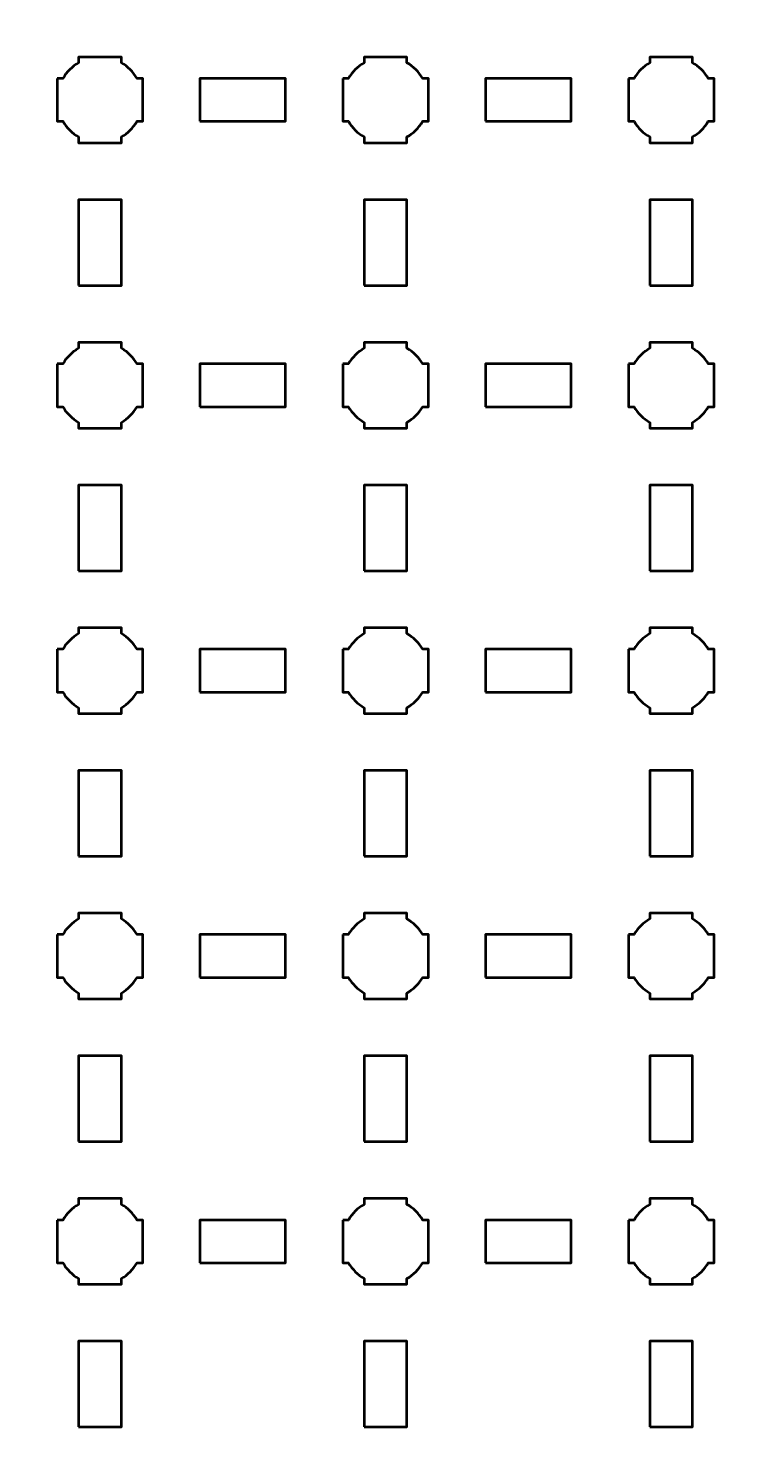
# Model space of a CAD drawing. Header units: centimetres. Extents: x -31.1 to 10.2, y -35.5 to 5.8.
# Drawn here: x -11 to -5.91, y -14.35 to -4.35 of the extents above; entities that cross this region are included whole.
import ezdxf

# ---------------------------------------------------------------- set-up
doc = ezdxf.new("R2010")
doc.units = ezdxf.units.CM
doc.header["$MEASUREMENT"] = 0
doc.layers.add('Layer 1', color=7, linetype='Continuous')

msp = doc.modelspace()

# ---------------------------------------------------------------- linework, layer by layer
at = {"layer": 'Layer 1', "color": 250, "lineweight": 53}
for points in [[(-9.8, -5), (-9.2, -5), (-9.2, -4.7), (-9.8, -4.7), (-9.8, -5)], [(-7.8, -5), (-7.2, -5), (-7.2, -4.7), (-7.8, -4.7), (-7.8, -5)], [(-10.65, -6.15), (-10.35, -6.15), (-10.35, -5.55), (-10.65, -5.55), (-10.65, -6.15)], [(-8.65, -6.15), (-8.35, -6.15), (-8.35, -5.55), (-8.65, -5.55), (-8.65, -6.15)], [(-6.65, -6.15), (-6.35, -6.15), (-6.35, -5.55), (-6.65, -5.55), (-6.65, -6.15)], [(-9.8, -7), (-9.2, -7), (-9.2, -6.7), (-9.8, -6.7), (-9.8, -7)], [(-7.8, -7), (-7.2, -7), (-7.2, -6.7), (-7.8, -6.7), (-7.8, -7)], [(-10.65, -8.15), (-10.35, -8.15), (-10.35, -7.55), (-10.65, -7.55), (-10.65, -8.15)], [(-8.65, -8.15), (-8.35, -8.15), (-8.35, -7.55), (-8.65, -7.55), (-8.65, -8.15)], [(-6.65, -8.15), (-6.35, -8.15), (-6.35, -7.55), (-6.65, -7.55), (-6.65, -8.15)], [(-9.8, -9), (-9.2, -9), (-9.2, -8.7), (-9.8, -8.7), (-9.8, -9)], [(-7.8, -9), (-7.2, -9), (-7.2, -8.7), (-7.8, -8.7), (-7.8, -9)], [(-10.65, -10.15), (-10.35, -10.15), (-10.35, -9.55), (-10.65, -9.55), (-10.65, -10.15)], [(-8.65, -10.15), (-8.35, -10.15), (-8.35, -9.55), (-8.65, -9.55), (-8.65, -10.15)], [(-6.65, -10.15), (-6.35, -10.15), (-6.35, -9.55), (-6.65, -9.55), (-6.65, -10.15)], [(-9.8, -11), (-9.2, -11), (-9.2, -10.7), (-9.8, -10.7), (-9.8, -11)], [(-7.8, -11), (-7.2, -11), (-7.2, -10.7), (-7.8, -10.7), (-7.8, -11)], [(-10.65, -12.15), (-10.35, -12.15), (-10.35, -11.55), (-10.65, -11.55), (-10.65, -12.15)], [(-8.65, -12.15), (-8.35, -12.15), (-8.35, -11.55), (-8.65, -11.55), (-8.65, -12.15)], [(-6.65, -12.15), (-6.35, -12.15), (-6.35, -11.55), (-6.65, -11.55), (-6.65, -12.15)], [(-9.8, -13), (-9.2, -13), (-9.2, -12.7), (-9.8, -12.7), (-9.8, -13)], [(-7.8, -13), (-7.2, -13), (-7.2, -12.7), (-7.8, -12.7), (-7.8, -13)], [(-10.65, -14.15), (-10.35, -14.15), (-10.35, -13.55), (-10.65, -13.55), (-10.65, -14.15)], [(-8.65, -14.15), (-8.35, -14.15), (-8.35, -13.55), (-8.65, -13.55), (-8.65, -14.15)], [(-6.65, -14.15), (-6.35, -14.15), (-6.35, -13.55), (-6.65, -13.55), (-6.65, -14.15)]]:
    msp.add_lwpolyline(points, close=True, dxfattribs=at)
msp.add_open_spline([(-31.15, -35), (-31.15, -35), (-31.15, 5.3), (-31.15, 5.3), (-31.15, 5.3), (-31.15, 5.57609), (-30.92609, 5.8), (-30.65, 5.8), (-30.65, 5.8), (-30.65, 5.8), (9.65, 5.8), (9.65, 5.8), (9.65, 5.8), (9.92609, 5.8), (10.15, 5.57609), (10.15, 5.3), (10.15, 5.3), (10.15, 5.3), (10.15, -35), (10.15, -35), (10.15, -35), (10.15, -35.27609), (9.92609, -35.5), (9.65, -35.5), (9.65, -35.5), (9.65, -35.5), (-30.65, -35.5), (-30.65, -35.5), (-30.65, -35.5), (-30.92609, -35.5), (-31.15, -35.27609), (-31.15, -35)], degree=3, knots=[0, 0, 0, 0, 0.125, 0.125, 0.125, 0.125, 0.25, 0.25, 0.25, 0.25, 0.375, 0.375, 0.375, 0.375, 0.5, 0.5, 0.5, 0.5, 0.625, 0.625, 0.625, 0.625, 0.75, 0.75, 0.75, 0.75, 0.875, 0.875, 0.875, 0.875, 1, 1, 1, 1], dxfattribs=at)
at = {"layer": 'Layer 1', "lineweight": 53}
for points in [[(-10.8, -4.7), (-10.8, -4.7), (-10.75985, -4.7), (-10.75985, -4.7), (-10.75985, -4.7), (-10.7335, -4.65447), (-10.69553, -4.6165), (-10.65, -4.59015), (-10.65, -4.59015), (-10.65, -4.59015), (-10.65, -4.55), (-10.65, -4.55), (-10.65, -4.55), (-10.65, -4.55), (-10.5, -4.55), (-10.5, -4.55), (-10.5, -4.55), (-10.5, -4.55), (-10.35, -4.55), (-10.35, -4.55), (-10.35, -4.55), (-10.35, -4.55), (-10.35, -4.59015), (-10.35, -4.59015), (-10.35, -4.59015), (-10.30447, -4.6165), (-10.2665, -4.65447), (-10.24015, -4.7), (-10.24015, -4.7), (-10.24015, -4.7), (-10.2, -4.7), (-10.2, -4.7), (-10.2, -4.7), (-10.2, -4.7), (-10.2, -4.85), (-10.2, -4.85), (-10.2, -4.85), (-10.2, -4.85), (-10.2, -5), (-10.2, -5), (-10.2, -5), (-10.2, -5), (-10.24015, -5), (-10.24015, -5), (-10.24015, -5), (-10.2665, -5.04553), (-10.30447, -5.0835), (-10.35, -5.10985), (-10.35, -5.10985), (-10.35, -5.10985), (-10.35, -5.15), (-10.35, -5.15), (-10.35, -5.15), (-10.35, -5.15), (-10.5, -5.15), (-10.5, -5.15), (-10.5, -5.15), (-10.5, -5.15), (-10.65, -5.15), (-10.65, -5.15), (-10.65, -5.15), (-10.65, -5.15), (-10.65, -5.10985), (-10.65, -5.10985), (-10.65, -5.10985), (-10.69553, -5.0835), (-10.7335, -5.04553), (-10.75985, -5), (-10.75985, -5), (-10.75985, -5), (-10.8, -5), (-10.8, -5), (-10.8, -5), (-10.8, -5), (-10.8, -4.85), (-10.8, -4.85), (-10.8, -4.85), (-10.8, -4.85), (-10.8, -4.7), (-10.8, -4.7)], [(-8.8, -4.7), (-8.8, -4.7), (-8.75985, -4.7), (-8.75985, -4.7), (-8.75985, -4.7), (-8.7335, -4.65447), (-8.69553, -4.6165), (-8.65, -4.59015), (-8.65, -4.59015), (-8.65, -4.59015), (-8.65, -4.55), (-8.65, -4.55), (-8.65, -4.55), (-8.65, -4.55), (-8.5, -4.55), (-8.5, -4.55), (-8.5, -4.55), (-8.5, -4.55), (-8.35, -4.55), (-8.35, -4.55), (-8.35, -4.55), (-8.35, -4.55), (-8.35, -4.59015), (-8.35, -4.59015), (-8.35, -4.59015), (-8.30447, -4.6165), (-8.2665, -4.65447), (-8.24015, -4.7), (-8.24015, -4.7), (-8.24015, -4.7), (-8.2, -4.7), (-8.2, -4.7), (-8.2, -4.7), (-8.2, -4.7), (-8.2, -4.85), (-8.2, -4.85), (-8.2, -4.85), (-8.2, -4.85), (-8.2, -5), (-8.2, -5), (-8.2, -5), (-8.2, -5), (-8.24015, -5), (-8.24015, -5), (-8.24015, -5), (-8.2665, -5.04553), (-8.30447, -5.0835), (-8.35, -5.10985), (-8.35, -5.10985), (-8.35, -5.10985), (-8.35, -5.15), (-8.35, -5.15), (-8.35, -5.15), (-8.35, -5.15), (-8.5, -5.15), (-8.5, -5.15), (-8.5, -5.15), (-8.5, -5.15), (-8.65, -5.15), (-8.65, -5.15), (-8.65, -5.15), (-8.65, -5.15), (-8.65, -5.10985), (-8.65, -5.10985), (-8.65, -5.10985), (-8.69553, -5.0835), (-8.7335, -5.04553), (-8.75985, -5), (-8.75985, -5), (-8.75985, -5), (-8.8, -5), (-8.8, -5), (-8.8, -5), (-8.8, -5), (-8.8, -4.85), (-8.8, -4.85), (-8.8, -4.85), (-8.8, -4.85), (-8.8, -4.7), (-8.8, -4.7)], [(-6.8, -4.7), (-6.8, -4.7), (-6.75985, -4.7), (-6.75985, -4.7), (-6.75985, -4.7), (-6.7335, -4.65447), (-6.69553, -4.6165), (-6.65, -4.59015), (-6.65, -4.59015), (-6.65, -4.59015), (-6.65, -4.55), (-6.65, -4.55), (-6.65, -4.55), (-6.65, -4.55), (-6.5, -4.55), (-6.5, -4.55), (-6.5, -4.55), (-6.5, -4.55), (-6.35, -4.55), (-6.35, -4.55), (-6.35, -4.55), (-6.35, -4.55), (-6.35, -4.59015), (-6.35, -4.59015), (-6.35, -4.59015), (-6.30447, -4.6165), (-6.2665, -4.65447), (-6.24015, -4.7), (-6.24015, -4.7), (-6.24015, -4.7), (-6.2, -4.7), (-6.2, -4.7), (-6.2, -4.7), (-6.2, -4.7), (-6.2, -4.85), (-6.2, -4.85), (-6.2, -4.85), (-6.2, -4.85), (-6.2, -5), (-6.2, -5), (-6.2, -5), (-6.2, -5), (-6.24015, -5), (-6.24015, -5), (-6.24015, -5), (-6.2665, -5.04553), (-6.30447, -5.0835), (-6.35, -5.10985), (-6.35, -5.10985), (-6.35, -5.10985), (-6.35, -5.15), (-6.35, -5.15), (-6.35, -5.15), (-6.35, -5.15), (-6.5, -5.15), (-6.5, -5.15), (-6.5, -5.15), (-6.5, -5.15), (-6.65, -5.15), (-6.65, -5.15), (-6.65, -5.15), (-6.65, -5.15), (-6.65, -5.10985), (-6.65, -5.10985), (-6.65, -5.10985), (-6.69553, -5.0835), (-6.7335, -5.04553), (-6.75985, -5), (-6.75985, -5), (-6.75985, -5), (-6.8, -5), (-6.8, -5), (-6.8, -5), (-6.8, -5), (-6.8, -4.85), (-6.8, -4.85), (-6.8, -4.85), (-6.8, -4.85), (-6.8, -4.7), (-6.8, -4.7)], [(-10.8, -6.7), (-10.8, -6.7), (-10.75985, -6.7), (-10.75985, -6.7), (-10.75985, -6.7), (-10.7335, -6.65447), (-10.69553, -6.6165), (-10.65, -6.59015), (-10.65, -6.59015), (-10.65, -6.59015), (-10.65, -6.55), (-10.65, -6.55), (-10.65, -6.55), (-10.65, -6.55), (-10.5, -6.55), (-10.5, -6.55), (-10.5, -6.55), (-10.5, -6.55), (-10.35, -6.55), (-10.35, -6.55), (-10.35, -6.55), (-10.35, -6.55), (-10.35, -6.59015), (-10.35, -6.59015), (-10.35, -6.59015), (-10.30447, -6.6165), (-10.2665, -6.65447), (-10.24015, -6.7), (-10.24015, -6.7), (-10.24015, -6.7), (-10.2, -6.7), (-10.2, -6.7), (-10.2, -6.7), (-10.2, -6.7), (-10.2, -6.85), (-10.2, -6.85), (-10.2, -6.85), (-10.2, -6.85), (-10.2, -7), (-10.2, -7), (-10.2, -7), (-10.2, -7), (-10.24015, -7), (-10.24015, -7), (-10.24015, -7), (-10.2665, -7.04553), (-10.30447, -7.0835), (-10.35, -7.10985), (-10.35, -7.10985), (-10.35, -7.10985), (-10.35, -7.15), (-10.35, -7.15), (-10.35, -7.15), (-10.35, -7.15), (-10.5, -7.15), (-10.5, -7.15), (-10.5, -7.15), (-10.5, -7.15), (-10.65, -7.15), (-10.65, -7.15), (-10.65, -7.15), (-10.65, -7.15), (-10.65, -7.10985), (-10.65, -7.10985), (-10.65, -7.10985), (-10.69553, -7.0835), (-10.7335, -7.04553), (-10.75985, -7), (-10.75985, -7), (-10.75985, -7), (-10.8, -7), (-10.8, -7), (-10.8, -7), (-10.8, -7), (-10.8, -6.85), (-10.8, -6.85), (-10.8, -6.85), (-10.8, -6.85), (-10.8, -6.7), (-10.8, -6.7)], [(-8.8, -6.7), (-8.8, -6.7), (-8.75985, -6.7), (-8.75985, -6.7), (-8.75985, -6.7), (-8.7335, -6.65447), (-8.69553, -6.6165), (-8.65, -6.59015), (-8.65, -6.59015), (-8.65, -6.59015), (-8.65, -6.55), (-8.65, -6.55), (-8.65, -6.55), (-8.65, -6.55), (-8.5, -6.55), (-8.5, -6.55), (-8.5, -6.55), (-8.5, -6.55), (-8.35, -6.55), (-8.35, -6.55), (-8.35, -6.55), (-8.35, -6.55), (-8.35, -6.59015), (-8.35, -6.59015), (-8.35, -6.59015), (-8.30447, -6.6165), (-8.2665, -6.65447), (-8.24015, -6.7), (-8.24015, -6.7), (-8.24015, -6.7), (-8.2, -6.7), (-8.2, -6.7), (-8.2, -6.7), (-8.2, -6.7), (-8.2, -6.85), (-8.2, -6.85), (-8.2, -6.85), (-8.2, -6.85), (-8.2, -7), (-8.2, -7), (-8.2, -7), (-8.2, -7), (-8.24015, -7), (-8.24015, -7), (-8.24015, -7), (-8.2665, -7.04553), (-8.30447, -7.0835), (-8.35, -7.10985), (-8.35, -7.10985), (-8.35, -7.10985), (-8.35, -7.15), (-8.35, -7.15), (-8.35, -7.15), (-8.35, -7.15), (-8.5, -7.15), (-8.5, -7.15), (-8.5, -7.15), (-8.5, -7.15), (-8.65, -7.15), (-8.65, -7.15), (-8.65, -7.15), (-8.65, -7.15), (-8.65, -7.10985), (-8.65, -7.10985), (-8.65, -7.10985), (-8.69553, -7.0835), (-8.7335, -7.04553), (-8.75985, -7), (-8.75985, -7), (-8.75985, -7), (-8.8, -7), (-8.8, -7), (-8.8, -7), (-8.8, -7), (-8.8, -6.85), (-8.8, -6.85), (-8.8, -6.85), (-8.8, -6.85), (-8.8, -6.7), (-8.8, -6.7)], [(-6.8, -6.7), (-6.8, -6.7), (-6.75985, -6.7), (-6.75985, -6.7), (-6.75985, -6.7), (-6.7335, -6.65447), (-6.69553, -6.6165), (-6.65, -6.59015), (-6.65, -6.59015), (-6.65, -6.59015), (-6.65, -6.55), (-6.65, -6.55), (-6.65, -6.55), (-6.65, -6.55), (-6.5, -6.55), (-6.5, -6.55), (-6.5, -6.55), (-6.5, -6.55), (-6.35, -6.55), (-6.35, -6.55), (-6.35, -6.55), (-6.35, -6.55), (-6.35, -6.59015), (-6.35, -6.59015), (-6.35, -6.59015), (-6.30447, -6.6165), (-6.2665, -6.65447), (-6.24015, -6.7), (-6.24015, -6.7), (-6.24015, -6.7), (-6.2, -6.7), (-6.2, -6.7), (-6.2, -6.7), (-6.2, -6.7), (-6.2, -6.85), (-6.2, -6.85), (-6.2, -6.85), (-6.2, -6.85), (-6.2, -7), (-6.2, -7), (-6.2, -7), (-6.2, -7), (-6.24015, -7), (-6.24015, -7), (-6.24015, -7), (-6.2665, -7.04553), (-6.30447, -7.0835), (-6.35, -7.10985), (-6.35, -7.10985), (-6.35, -7.10985), (-6.35, -7.15), (-6.35, -7.15), (-6.35, -7.15), (-6.35, -7.15), (-6.5, -7.15), (-6.5, -7.15), (-6.5, -7.15), (-6.5, -7.15), (-6.65, -7.15), (-6.65, -7.15), (-6.65, -7.15), (-6.65, -7.15), (-6.65, -7.10985), (-6.65, -7.10985), (-6.65, -7.10985), (-6.69553, -7.0835), (-6.7335, -7.04553), (-6.75985, -7), (-6.75985, -7), (-6.75985, -7), (-6.8, -7), (-6.8, -7), (-6.8, -7), (-6.8, -7), (-6.8, -6.85), (-6.8, -6.85), (-6.8, -6.85), (-6.8, -6.85), (-6.8, -6.7), (-6.8, -6.7)], [(-10.8, -8.7), (-10.8, -8.7), (-10.75985, -8.7), (-10.75985, -8.7), (-10.75985, -8.7), (-10.7335, -8.65447), (-10.69553, -8.6165), (-10.65, -8.59015), (-10.65, -8.59015), (-10.65, -8.59015), (-10.65, -8.55), (-10.65, -8.55), (-10.65, -8.55), (-10.65, -8.55), (-10.5, -8.55), (-10.5, -8.55), (-10.5, -8.55), (-10.5, -8.55), (-10.35, -8.55), (-10.35, -8.55), (-10.35, -8.55), (-10.35, -8.55), (-10.35, -8.59015), (-10.35, -8.59015), (-10.35, -8.59015), (-10.30447, -8.6165), (-10.2665, -8.65447), (-10.24015, -8.7), (-10.24015, -8.7), (-10.24015, -8.7), (-10.2, -8.7), (-10.2, -8.7), (-10.2, -8.7), (-10.2, -8.7), (-10.2, -8.85), (-10.2, -8.85), (-10.2, -8.85), (-10.2, -8.85), (-10.2, -9), (-10.2, -9), (-10.2, -9), (-10.2, -9), (-10.24015, -9), (-10.24015, -9), (-10.24015, -9), (-10.2665, -9.04553), (-10.30447, -9.0835), (-10.35, -9.10985), (-10.35, -9.10985), (-10.35, -9.10985), (-10.35, -9.15), (-10.35, -9.15), (-10.35, -9.15), (-10.35, -9.15), (-10.5, -9.15), (-10.5, -9.15), (-10.5, -9.15), (-10.5, -9.15), (-10.65, -9.15), (-10.65, -9.15), (-10.65, -9.15), (-10.65, -9.15), (-10.65, -9.10985), (-10.65, -9.10985), (-10.65, -9.10985), (-10.69553, -9.0835), (-10.7335, -9.04553), (-10.75985, -9), (-10.75985, -9), (-10.75985, -9), (-10.8, -9), (-10.8, -9), (-10.8, -9), (-10.8, -9), (-10.8, -8.85), (-10.8, -8.85), (-10.8, -8.85), (-10.8, -8.85), (-10.8, -8.7), (-10.8, -8.7)], [(-8.8, -8.7), (-8.8, -8.7), (-8.75985, -8.7), (-8.75985, -8.7), (-8.75985, -8.7), (-8.7335, -8.65447), (-8.69553, -8.6165), (-8.65, -8.59015), (-8.65, -8.59015), (-8.65, -8.59015), (-8.65, -8.55), (-8.65, -8.55), (-8.65, -8.55), (-8.65, -8.55), (-8.5, -8.55), (-8.5, -8.55), (-8.5, -8.55), (-8.5, -8.55), (-8.35, -8.55), (-8.35, -8.55), (-8.35, -8.55), (-8.35, -8.55), (-8.35, -8.59015), (-8.35, -8.59015), (-8.35, -8.59015), (-8.30447, -8.6165), (-8.2665, -8.65447), (-8.24015, -8.7), (-8.24015, -8.7), (-8.24015, -8.7), (-8.2, -8.7), (-8.2, -8.7), (-8.2, -8.7), (-8.2, -8.7), (-8.2, -8.85), (-8.2, -8.85), (-8.2, -8.85), (-8.2, -8.85), (-8.2, -9), (-8.2, -9), (-8.2, -9), (-8.2, -9), (-8.24015, -9), (-8.24015, -9), (-8.24015, -9), (-8.2665, -9.04553), (-8.30447, -9.0835), (-8.35, -9.10985), (-8.35, -9.10985), (-8.35, -9.10985), (-8.35, -9.15), (-8.35, -9.15), (-8.35, -9.15), (-8.35, -9.15), (-8.5, -9.15), (-8.5, -9.15), (-8.5, -9.15), (-8.5, -9.15), (-8.65, -9.15), (-8.65, -9.15), (-8.65, -9.15), (-8.65, -9.15), (-8.65, -9.10985), (-8.65, -9.10985), (-8.65, -9.10985), (-8.69553, -9.0835), (-8.7335, -9.04553), (-8.75985, -9), (-8.75985, -9), (-8.75985, -9), (-8.8, -9), (-8.8, -9), (-8.8, -9), (-8.8, -9), (-8.8, -8.85), (-8.8, -8.85), (-8.8, -8.85), (-8.8, -8.85), (-8.8, -8.7), (-8.8, -8.7)], [(-6.8, -8.7), (-6.8, -8.7), (-6.75985, -8.7), (-6.75985, -8.7), (-6.75985, -8.7), (-6.7335, -8.65447), (-6.69553, -8.6165), (-6.65, -8.59015), (-6.65, -8.59015), (-6.65, -8.59015), (-6.65, -8.55), (-6.65, -8.55), (-6.65, -8.55), (-6.65, -8.55), (-6.5, -8.55), (-6.5, -8.55), (-6.5, -8.55), (-6.5, -8.55), (-6.35, -8.55), (-6.35, -8.55), (-6.35, -8.55), (-6.35, -8.55), (-6.35, -8.59015), (-6.35, -8.59015), (-6.35, -8.59015), (-6.30447, -8.6165), (-6.2665, -8.65447), (-6.24015, -8.7), (-6.24015, -8.7), (-6.24015, -8.7), (-6.2, -8.7), (-6.2, -8.7), (-6.2, -8.7), (-6.2, -8.7), (-6.2, -8.85), (-6.2, -8.85), (-6.2, -8.85), (-6.2, -8.85), (-6.2, -9), (-6.2, -9), (-6.2, -9), (-6.2, -9), (-6.24015, -9), (-6.24015, -9), (-6.24015, -9), (-6.2665, -9.04553), (-6.30447, -9.0835), (-6.35, -9.10985), (-6.35, -9.10985), (-6.35, -9.10985), (-6.35, -9.15), (-6.35, -9.15), (-6.35, -9.15), (-6.35, -9.15), (-6.5, -9.15), (-6.5, -9.15), (-6.5, -9.15), (-6.5, -9.15), (-6.65, -9.15), (-6.65, -9.15), (-6.65, -9.15), (-6.65, -9.15), (-6.65, -9.10985), (-6.65, -9.10985), (-6.65, -9.10985), (-6.69553, -9.0835), (-6.7335, -9.04553), (-6.75985, -9), (-6.75985, -9), (-6.75985, -9), (-6.8, -9), (-6.8, -9), (-6.8, -9), (-6.8, -9), (-6.8, -8.85), (-6.8, -8.85), (-6.8, -8.85), (-6.8, -8.85), (-6.8, -8.7), (-6.8, -8.7)], [(-10.8, -10.7), (-10.8, -10.7), (-10.75985, -10.7), (-10.75985, -10.7), (-10.75985, -10.7), (-10.7335, -10.65447), (-10.69553, -10.6165), (-10.65, -10.59015), (-10.65, -10.59015), (-10.65, -10.59015), (-10.65, -10.55), (-10.65, -10.55), (-10.65, -10.55), (-10.65, -10.55), (-10.5, -10.55), (-10.5, -10.55), (-10.5, -10.55), (-10.5, -10.55), (-10.35, -10.55), (-10.35, -10.55), (-10.35, -10.55), (-10.35, -10.55), (-10.35, -10.59015), (-10.35, -10.59015), (-10.35, -10.59015), (-10.30447, -10.6165), (-10.2665, -10.65447), (-10.24015, -10.7), (-10.24015, -10.7), (-10.24015, -10.7), (-10.2, -10.7), (-10.2, -10.7), (-10.2, -10.7), (-10.2, -10.7), (-10.2, -10.85), (-10.2, -10.85), (-10.2, -10.85), (-10.2, -10.85), (-10.2, -11), (-10.2, -11), (-10.2, -11), (-10.2, -11), (-10.24015, -11), (-10.24015, -11), (-10.24015, -11), (-10.2665, -11.04553), (-10.30447, -11.0835), (-10.35, -11.10985), (-10.35, -11.10985), (-10.35, -11.10985), (-10.35, -11.15), (-10.35, -11.15), (-10.35, -11.15), (-10.35, -11.15), (-10.5, -11.15), (-10.5, -11.15), (-10.5, -11.15), (-10.5, -11.15), (-10.65, -11.15), (-10.65, -11.15), (-10.65, -11.15), (-10.65, -11.15), (-10.65, -11.10985), (-10.65, -11.10985), (-10.65, -11.10985), (-10.69553, -11.0835), (-10.7335, -11.04553), (-10.75985, -11), (-10.75985, -11), (-10.75985, -11), (-10.8, -11), (-10.8, -11), (-10.8, -11), (-10.8, -11), (-10.8, -10.85), (-10.8, -10.85), (-10.8, -10.85), (-10.8, -10.85), (-10.8, -10.7), (-10.8, -10.7)], [(-8.8, -10.7), (-8.8, -10.7), (-8.75985, -10.7), (-8.75985, -10.7), (-8.75985, -10.7), (-8.7335, -10.65447), (-8.69553, -10.6165), (-8.65, -10.59015), (-8.65, -10.59015), (-8.65, -10.59015), (-8.65, -10.55), (-8.65, -10.55), (-8.65, -10.55), (-8.65, -10.55), (-8.5, -10.55), (-8.5, -10.55), (-8.5, -10.55), (-8.5, -10.55), (-8.35, -10.55), (-8.35, -10.55), (-8.35, -10.55), (-8.35, -10.55), (-8.35, -10.59015), (-8.35, -10.59015), (-8.35, -10.59015), (-8.30447, -10.6165), (-8.2665, -10.65447), (-8.24015, -10.7), (-8.24015, -10.7), (-8.24015, -10.7), (-8.2, -10.7), (-8.2, -10.7), (-8.2, -10.7), (-8.2, -10.7), (-8.2, -10.85), (-8.2, -10.85), (-8.2, -10.85), (-8.2, -10.85), (-8.2, -11), (-8.2, -11), (-8.2, -11), (-8.2, -11), (-8.24015, -11), (-8.24015, -11), (-8.24015, -11), (-8.2665, -11.04553), (-8.30447, -11.0835), (-8.35, -11.10985), (-8.35, -11.10985), (-8.35, -11.10985), (-8.35, -11.15), (-8.35, -11.15), (-8.35, -11.15), (-8.35, -11.15), (-8.5, -11.15), (-8.5, -11.15), (-8.5, -11.15), (-8.5, -11.15), (-8.65, -11.15), (-8.65, -11.15), (-8.65, -11.15), (-8.65, -11.15), (-8.65, -11.10985), (-8.65, -11.10985), (-8.65, -11.10985), (-8.69553, -11.0835), (-8.7335, -11.04553), (-8.75985, -11), (-8.75985, -11), (-8.75985, -11), (-8.8, -11), (-8.8, -11), (-8.8, -11), (-8.8, -11), (-8.8, -10.85), (-8.8, -10.85), (-8.8, -10.85), (-8.8, -10.85), (-8.8, -10.7), (-8.8, -10.7)], [(-6.8, -10.7), (-6.8, -10.7), (-6.75985, -10.7), (-6.75985, -10.7), (-6.75985, -10.7), (-6.7335, -10.65447), (-6.69553, -10.6165), (-6.65, -10.59015), (-6.65, -10.59015), (-6.65, -10.59015), (-6.65, -10.55), (-6.65, -10.55), (-6.65, -10.55), (-6.65, -10.55), (-6.5, -10.55), (-6.5, -10.55), (-6.5, -10.55), (-6.5, -10.55), (-6.35, -10.55), (-6.35, -10.55), (-6.35, -10.55), (-6.35, -10.55), (-6.35, -10.59015), (-6.35, -10.59015), (-6.35, -10.59015), (-6.30447, -10.6165), (-6.2665, -10.65447), (-6.24015, -10.7), (-6.24015, -10.7), (-6.24015, -10.7), (-6.2, -10.7), (-6.2, -10.7), (-6.2, -10.7), (-6.2, -10.7), (-6.2, -10.85), (-6.2, -10.85), (-6.2, -10.85), (-6.2, -10.85), (-6.2, -11), (-6.2, -11), (-6.2, -11), (-6.2, -11), (-6.24015, -11), (-6.24015, -11), (-6.24015, -11), (-6.2665, -11.04553), (-6.30447, -11.0835), (-6.35, -11.10985), (-6.35, -11.10985), (-6.35, -11.10985), (-6.35, -11.15), (-6.35, -11.15), (-6.35, -11.15), (-6.35, -11.15), (-6.5, -11.15), (-6.5, -11.15), (-6.5, -11.15), (-6.5, -11.15), (-6.65, -11.15), (-6.65, -11.15), (-6.65, -11.15), (-6.65, -11.15), (-6.65, -11.10985), (-6.65, -11.10985), (-6.65, -11.10985), (-6.69553, -11.0835), (-6.7335, -11.04553), (-6.75985, -11), (-6.75985, -11), (-6.75985, -11), (-6.8, -11), (-6.8, -11), (-6.8, -11), (-6.8, -11), (-6.8, -10.85), (-6.8, -10.85), (-6.8, -10.85), (-6.8, -10.85), (-6.8, -10.7), (-6.8, -10.7)], [(-10.8, -12.7), (-10.8, -12.7), (-10.75985, -12.7), (-10.75985, -12.7), (-10.75985, -12.7), (-10.7335, -12.65447), (-10.69553, -12.6165), (-10.65, -12.59015), (-10.65, -12.59015), (-10.65, -12.59015), (-10.65, -12.55), (-10.65, -12.55), (-10.65, -12.55), (-10.65, -12.55), (-10.5, -12.55), (-10.5, -12.55), (-10.5, -12.55), (-10.5, -12.55), (-10.35, -12.55), (-10.35, -12.55), (-10.35, -12.55), (-10.35, -12.55), (-10.35, -12.59015), (-10.35, -12.59015), (-10.35, -12.59015), (-10.30447, -12.6165), (-10.2665, -12.65447), (-10.24015, -12.7), (-10.24015, -12.7), (-10.24015, -12.7), (-10.2, -12.7), (-10.2, -12.7), (-10.2, -12.7), (-10.2, -12.7), (-10.2, -12.85), (-10.2, -12.85), (-10.2, -12.85), (-10.2, -12.85), (-10.2, -13), (-10.2, -13), (-10.2, -13), (-10.2, -13), (-10.24015, -13), (-10.24015, -13), (-10.24015, -13), (-10.2665, -13.04553), (-10.30447, -13.0835), (-10.35, -13.10985), (-10.35, -13.10985), (-10.35, -13.10985), (-10.35, -13.15), (-10.35, -13.15), (-10.35, -13.15), (-10.35, -13.15), (-10.5, -13.15), (-10.5, -13.15), (-10.5, -13.15), (-10.5, -13.15), (-10.65, -13.15), (-10.65, -13.15), (-10.65, -13.15), (-10.65, -13.15), (-10.65, -13.10985), (-10.65, -13.10985), (-10.65, -13.10985), (-10.69553, -13.0835), (-10.7335, -13.04553), (-10.75985, -13), (-10.75985, -13), (-10.75985, -13), (-10.8, -13), (-10.8, -13), (-10.8, -13), (-10.8, -13), (-10.8, -12.85), (-10.8, -12.85), (-10.8, -12.85), (-10.8, -12.85), (-10.8, -12.7), (-10.8, -12.7)], [(-8.8, -12.7), (-8.8, -12.7), (-8.75985, -12.7), (-8.75985, -12.7), (-8.75985, -12.7), (-8.7335, -12.65447), (-8.69553, -12.6165), (-8.65, -12.59015), (-8.65, -12.59015), (-8.65, -12.59015), (-8.65, -12.55), (-8.65, -12.55), (-8.65, -12.55), (-8.65, -12.55), (-8.5, -12.55), (-8.5, -12.55), (-8.5, -12.55), (-8.5, -12.55), (-8.35, -12.55), (-8.35, -12.55), (-8.35, -12.55), (-8.35, -12.55), (-8.35, -12.59015), (-8.35, -12.59015), (-8.35, -12.59015), (-8.30447, -12.6165), (-8.2665, -12.65447), (-8.24015, -12.7), (-8.24015, -12.7), (-8.24015, -12.7), (-8.2, -12.7), (-8.2, -12.7), (-8.2, -12.7), (-8.2, -12.7), (-8.2, -12.85), (-8.2, -12.85), (-8.2, -12.85), (-8.2, -12.85), (-8.2, -13), (-8.2, -13), (-8.2, -13), (-8.2, -13), (-8.24015, -13), (-8.24015, -13), (-8.24015, -13), (-8.2665, -13.04553), (-8.30447, -13.0835), (-8.35, -13.10985), (-8.35, -13.10985), (-8.35, -13.10985), (-8.35, -13.15), (-8.35, -13.15), (-8.35, -13.15), (-8.35, -13.15), (-8.5, -13.15), (-8.5, -13.15), (-8.5, -13.15), (-8.5, -13.15), (-8.65, -13.15), (-8.65, -13.15), (-8.65, -13.15), (-8.65, -13.15), (-8.65, -13.10985), (-8.65, -13.10985), (-8.65, -13.10985), (-8.69553, -13.0835), (-8.7335, -13.04553), (-8.75985, -13), (-8.75985, -13), (-8.75985, -13), (-8.8, -13), (-8.8, -13), (-8.8, -13), (-8.8, -13), (-8.8, -12.85), (-8.8, -12.85), (-8.8, -12.85), (-8.8, -12.85), (-8.8, -12.7), (-8.8, -12.7)], [(-6.8, -12.7), (-6.8, -12.7), (-6.75985, -12.7), (-6.75985, -12.7), (-6.75985, -12.7), (-6.7335, -12.65447), (-6.69553, -12.6165), (-6.65, -12.59015), (-6.65, -12.59015), (-6.65, -12.59015), (-6.65, -12.55), (-6.65, -12.55), (-6.65, -12.55), (-6.65, -12.55), (-6.5, -12.55), (-6.5, -12.55), (-6.5, -12.55), (-6.5, -12.55), (-6.35, -12.55), (-6.35, -12.55), (-6.35, -12.55), (-6.35, -12.55), (-6.35, -12.59015), (-6.35, -12.59015), (-6.35, -12.59015), (-6.30447, -12.6165), (-6.2665, -12.65447), (-6.24015, -12.7), (-6.24015, -12.7), (-6.24015, -12.7), (-6.2, -12.7), (-6.2, -12.7), (-6.2, -12.7), (-6.2, -12.7), (-6.2, -12.85), (-6.2, -12.85), (-6.2, -12.85), (-6.2, -12.85), (-6.2, -13), (-6.2, -13), (-6.2, -13), (-6.2, -13), (-6.24015, -13), (-6.24015, -13), (-6.24015, -13), (-6.2665, -13.04553), (-6.30447, -13.0835), (-6.35, -13.10985), (-6.35, -13.10985), (-6.35, -13.10985), (-6.35, -13.15), (-6.35, -13.15), (-6.35, -13.15), (-6.35, -13.15), (-6.5, -13.15), (-6.5, -13.15), (-6.5, -13.15), (-6.5, -13.15), (-6.65, -13.15), (-6.65, -13.15), (-6.65, -13.15), (-6.65, -13.15), (-6.65, -13.10985), (-6.65, -13.10985), (-6.65, -13.10985), (-6.69553, -13.0835), (-6.7335, -13.04553), (-6.75985, -13), (-6.75985, -13), (-6.75985, -13), (-6.8, -13), (-6.8, -13), (-6.8, -13), (-6.8, -13), (-6.8, -12.85), (-6.8, -12.85), (-6.8, -12.85), (-6.8, -12.85), (-6.8, -12.7), (-6.8, -12.7)]]:
    msp.add_open_spline(points, degree=3, knots=[0, 0, 0, 0, 0.05, 0.05, 0.05, 0.05, 0.1, 0.1, 0.1, 0.1, 0.15, 0.15, 0.15, 0.15, 0.2, 0.2, 0.2, 0.2, 0.25, 0.25, 0.25, 0.25, 0.3, 0.3, 0.3, 0.3, 0.35, 0.35, 0.35, 0.35, 0.4, 0.4, 0.4, 0.4, 0.45, 0.45, 0.45, 0.45, 0.5, 0.5, 0.5, 0.5, 0.55, 0.55, 0.55, 0.55, 0.6, 0.6, 0.6, 0.6, 0.65, 0.65, 0.65, 0.65, 0.7, 0.7, 0.7, 0.7, 0.75, 0.75, 0.75, 0.75, 0.8, 0.8, 0.8, 0.8, 0.85, 0.85, 0.85, 0.85, 0.9, 0.9, 0.9, 0.9, 0.95, 0.95, 0.95, 0.95, 1, 1, 1, 1], dxfattribs=at)

doc.saveas('drawing.dxf')
